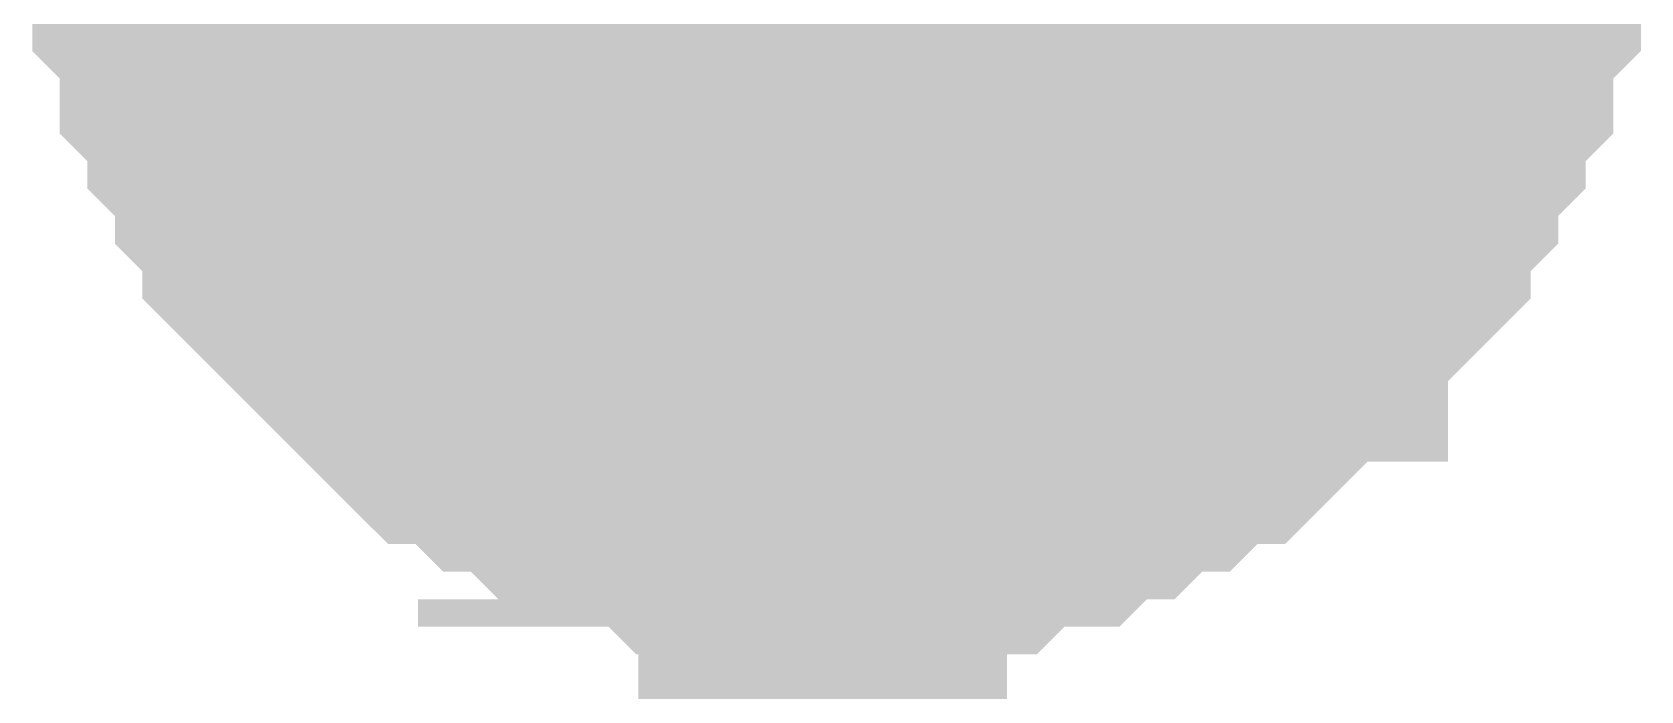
# Model space of a CAD drawing. Header units: millimetres. Extents: x 0 to 800, y 0 to 567.
# Drawn here: x 245.928 to 247.236, y 47.373 to 47.909 of the extents above; entities that cross this region are included whole.
import ezdxf

# ---------------------------------------------------------------- set-up
doc = ezdxf.new("R2010")
doc.units = ezdxf.units.MM
doc.layers.add('Sheet', color=255, linetype='Continuous')

msp = doc.modelspace()

# ---------------------------------------------------------------- linework, layer by layer
at = {"layer": 'Sheet', "const_width": 0.508}
for points in [[(246.314, 48.138, 1), (246.822, 48.138, 1)], [(246.314, 48.0739, 1), (246.822, 48.0739, 1)]]:
    msp.add_lwpolyline(points, format="xyb", close=True, dxfattribs=at)
at = {"layer": 'Sheet'}
for points, const_width in [([(246.5706, 47.6198), (246.5482, 47.6198), (246.5258, 47.6198), (246.5034, 47.6198), (246.481, 47.6198), (246.4586, 47.6422), (246.4362, 47.6422), (246.3914, 47.6422), (246.3914, 47.6646), (246.369, 47.6646), (246.3466, 47.687), (246.3242, 47.687), (246.3018, 47.7094), (246.2794, 47.7094), (246.257, 47.7318), (246.2346, 47.7542), (246.2122, 47.7766), (246.2122, 47.7766), (246.1898, 47.799), (246.1674, 47.8214), (246.1674, 47.8438), (246.145, 47.8662), (246.145, 47.8886), (246.1226, 47.911), (246.1226, 47.9334), (246.1002, 47.9558), (246.1002, 47.9782), (246.1002, 48.0006), (246.0778, 48.023), (246.0778, 48.0454), (246.0778, 48.0902)], 0.2997), ([(246.5706, 47.6198), (246.5482, 47.6198), (246.5258, 47.6198), (246.5034, 47.6198), (246.481, 47.6198), (246.4586, 47.6422), (246.4362, 47.6422), (246.3914, 47.6422), (246.3914, 47.6646), (246.369, 47.6646), (246.3466, 47.687), (246.3242, 47.687), (246.3018, 47.7094), (246.2794, 47.7094), (246.257, 47.7318), (246.2346, 47.7542), (246.2122, 47.7766), (246.2122, 47.7766), (246.1898, 47.799), (246.1674, 47.8214), (246.1674, 47.8438), (246.145, 47.8662), (246.145, 47.8886), (246.1226, 47.911), (246.1226, 47.9334), (246.1002, 47.9558), (246.1002, 47.9782), (246.1002, 48.0006), (246.0778, 48.023), (246.0778, 48.0454), (246.0778, 48.0902)], 0.2997), ([(246.5706, 47.6198), (246.5482, 47.6198), (246.5258, 47.6198), (246.5034, 47.6198), (246.481, 47.6198), (246.4586, 47.6422), (246.4362, 47.6422), (246.3914, 47.6422), (246.3914, 47.6646), (246.369, 47.6646), (246.3466, 47.687), (246.3242, 47.687), (246.3018, 47.7094), (246.2794, 47.7094), (246.257, 47.7318), (246.2346, 47.7542), (246.2122, 47.7766), (246.2122, 47.7766), (246.1898, 47.799), (246.1674, 47.8214), (246.1674, 47.8438), (246.145, 47.8662), (246.145, 47.8886), (246.1226, 47.911), (246.1226, 47.9334), (246.1002, 47.9558), (246.1002, 47.9782), (246.1002, 48.0006), (246.0778, 48.023), (246.0778, 48.0454), (246.0778, 48.0902)], 0.2997), ([(246.5706, 47.6198), (246.5482, 47.6198), (246.5258, 47.6198), (246.5034, 47.6198), (246.481, 47.6198), (246.4586, 47.6422), (246.4362, 47.6422), (246.3914, 47.6422), (246.3914, 47.6646), (246.369, 47.6646), (246.3466, 47.687), (246.3242, 47.687), (246.3018, 47.7094), (246.2794, 47.7094), (246.257, 47.7318), (246.2346, 47.7542), (246.2122, 47.7766), (246.2122, 47.7766), (246.1898, 47.799), (246.1674, 47.8214), (246.1674, 47.8438), (246.145, 47.8662), (246.145, 47.8886), (246.1226, 47.911), (246.1226, 47.9334), (246.1002, 47.9558), (246.1002, 47.9782), (246.1002, 48.0006), (246.0778, 48.023), (246.0778, 48.0454), (246.0778, 48.0902)], 0.2997), ([(247.0858, 48.0902), (247.0858, 48.0454), (247.0858, 48.023), (247.0634, 48.0006), (247.0634, 47.9782), (247.0634, 47.9558), (247.041, 47.9334), (247.041, 47.911), (247.0186, 47.8886), (247.0186, 47.8662), (246.9962, 47.8438), (246.9962, 47.8214), (246.9738, 47.799), (246.9514, 47.7766), (246.929, 47.7766), (246.929, 47.7542), (246.9066, 47.7318), (246.8842, 47.7094), (246.8618, 47.7094), (246.8394, 47.687), (246.817, 47.687), (246.7946, 47.6646), (246.7722, 47.6646), (246.7498, 47.6422), (246.7274, 47.6422), (246.705, 47.6422), (246.6826, 47.6198), (246.6602, 47.6198), (246.6154, 47.6198), (246.593, 47.6198), (246.5706, 47.6198)], 0.2997), ([(247.0858, 48.0902), (247.0858, 48.0454), (247.0858, 48.023), (247.0634, 48.0006), (247.0634, 47.9782), (247.0634, 47.9558), (247.041, 47.9334), (247.041, 47.911), (247.0186, 47.8886), (247.0186, 47.8662), (246.9962, 47.8438), (246.9962, 47.8214), (246.9738, 47.799), (246.9514, 47.7766), (246.929, 47.7766), (246.929, 47.7542), (246.9066, 47.7318), (246.8842, 47.7094), (246.8618, 47.7094), (246.8394, 47.687), (246.817, 47.687), (246.7946, 47.6646), (246.7722, 47.6646), (246.7498, 47.6422), (246.7274, 47.6422), (246.705, 47.6422), (246.6826, 47.6198), (246.6602, 47.6198), (246.6154, 47.6198), (246.593, 47.6198), (246.5706, 47.6198)], 0.2997), ([(247.0858, 48.0902), (247.0858, 48.0454), (247.0858, 48.023), (247.0634, 48.0006), (247.0634, 47.9782), (247.0634, 47.9558), (247.041, 47.9334), (247.041, 47.911), (247.0186, 47.8886), (247.0186, 47.8662), (246.9962, 47.8438), (246.9962, 47.8214), (246.9738, 47.799), (246.9514, 47.7766), (246.929, 47.7766), (246.929, 47.7542), (246.9066, 47.7318), (246.8842, 47.7094), (246.8618, 47.7094), (246.8394, 47.687), (246.817, 47.687), (246.7946, 47.6646), (246.7722, 47.6646), (246.7498, 47.6422), (246.7274, 47.6422), (246.705, 47.6422), (246.6826, 47.6198), (246.6602, 47.6198), (246.6154, 47.6198), (246.593, 47.6198), (246.5706, 47.6198)], 0.2997), ([(247.0858, 48.0902), (247.0858, 48.0454), (247.0858, 48.023), (247.0634, 48.0006), (247.0634, 47.9782), (247.0634, 47.9558), (247.041, 47.9334), (247.041, 47.911), (247.0186, 47.8886), (247.0186, 47.8662), (246.9962, 47.8438), (246.9962, 47.8214), (246.9738, 47.799), (246.9514, 47.7766), (246.929, 47.7766), (246.929, 47.7542), (246.9066, 47.7318), (246.8842, 47.7094), (246.8618, 47.7094), (246.8394, 47.687), (246.817, 47.687), (246.7946, 47.6646), (246.7722, 47.6646), (246.7498, 47.6422), (246.7274, 47.6422), (246.705, 47.6422), (246.6826, 47.6198), (246.6602, 47.6198), (246.6154, 47.6198), (246.593, 47.6198), (246.5706, 47.6198)], 0.2997), ([(246.5706, 47.5526), (246.5482, 47.5526), (246.5258, 47.5526), (246.5034, 47.5526), (246.481, 47.5526), (246.4586, 47.575), (246.4362, 47.575), (246.3914, 47.575), (246.3914, 47.5974), (246.369, 47.5974), (246.3466, 47.6198), (246.3242, 47.6198), (246.3018, 47.6422), (246.2794, 47.6422), (246.257, 47.6646), (246.2346, 47.687), (246.2122, 47.7094), (246.2122, 47.7094), (246.1898, 47.7318), (246.1674, 47.7542), (246.1674, 47.7766), (246.145, 47.799), (246.145, 47.8214), (246.1226, 47.8438), (246.1226, 47.8662), (246.1002, 47.8886), (246.1002, 47.911), (246.1002, 47.9334), (246.0778, 47.9558), (246.0778, 47.9782), (246.0778, 48.023), (246.0778, 48.0454), (246.0778, 48.0678)], 0.2997), ([(246.5706, 47.5526), (246.5482, 47.5526), (246.5258, 47.5526), (246.5034, 47.5526), (246.481, 47.5526), (246.4586, 47.575), (246.4362, 47.575), (246.3914, 47.575), (246.3914, 47.5974), (246.369, 47.5974), (246.3466, 47.6198), (246.3242, 47.6198), (246.3018, 47.6422), (246.2794, 47.6422), (246.257, 47.6646), (246.2346, 47.687), (246.2122, 47.7094), (246.2122, 47.7094), (246.1898, 47.7318), (246.1674, 47.7542), (246.1674, 47.7766), (246.145, 47.799), (246.145, 47.8214), (246.1226, 47.8438), (246.1226, 47.8662), (246.1002, 47.8886), (246.1002, 47.911), (246.1002, 47.9334), (246.0778, 47.9558), (246.0778, 47.9782), (246.0778, 48.023), (246.0778, 48.0454), (246.0778, 48.0678)], 0.2997), ([(246.5706, 47.5526), (246.5482, 47.5526), (246.5258, 47.5526), (246.5034, 47.5526), (246.481, 47.5526), (246.4586, 47.575), (246.4362, 47.575), (246.3914, 47.575), (246.3914, 47.5974), (246.369, 47.5974), (246.3466, 47.6198), (246.3242, 47.6198), (246.3018, 47.6422), (246.2794, 47.6422), (246.257, 47.6646), (246.2346, 47.687), (246.2122, 47.7094), (246.2122, 47.7094), (246.1898, 47.7318), (246.1674, 47.7542), (246.1674, 47.7766), (246.145, 47.799), (246.145, 47.8214), (246.1226, 47.8438), (246.1226, 47.8662), (246.1002, 47.8886), (246.1002, 47.911), (246.1002, 47.9334), (246.0778, 47.9558), (246.0778, 47.9782), (246.0778, 48.023), (246.0778, 48.0454), (246.0778, 48.0678)], 0.2997), ([(246.5706, 47.5526), (246.5482, 47.5526), (246.5258, 47.5526), (246.5034, 47.5526), (246.481, 47.5526), (246.4586, 47.575), (246.4362, 47.575), (246.3914, 47.575), (246.3914, 47.5974), (246.369, 47.5974), (246.3466, 47.6198), (246.3242, 47.6198), (246.3018, 47.6422), (246.2794, 47.6422), (246.257, 47.6646), (246.2346, 47.687), (246.2122, 47.7094), (246.2122, 47.7094), (246.1898, 47.7318), (246.1674, 47.7542), (246.1674, 47.7766), (246.145, 47.799), (246.145, 47.8214), (246.1226, 47.8438), (246.1226, 47.8662), (246.1002, 47.8886), (246.1002, 47.911), (246.1002, 47.9334), (246.0778, 47.9558), (246.0778, 47.9782), (246.0778, 48.023), (246.0778, 48.0454), (246.0778, 48.0678)], 0.2997), ([(246.5706, 47.5526), (246.5482, 47.5526), (246.5258, 47.5526), (246.5034, 47.5526), (246.481, 47.5526), (246.4586, 47.575), (246.4362, 47.575), (246.3914, 47.575), (246.3914, 47.5974), (246.369, 47.5974), (246.3466, 47.6198), (246.3242, 47.6198), (246.3018, 47.6422), (246.2794, 47.6422), (246.257, 47.6646), (246.2346, 47.687), (246.2122, 47.7094), (246.2122, 47.7094), (246.1898, 47.7318), (246.1674, 47.7542), (246.1674, 47.7766), (246.145, 47.799), (246.145, 47.8214), (246.1226, 47.8438), (246.1226, 47.8662), (246.1002, 47.8886), (246.1002, 47.911), (246.1002, 47.9334), (246.0778, 47.9558), (246.0778, 47.9782), (246.0778, 48.023), (246.0778, 48.0454), (246.0778, 48.0678)], 0.2997), ([(246.5706, 47.5526), (246.5482, 47.5526), (246.5258, 47.5526), (246.5034, 47.5526), (246.481, 47.5526), (246.4586, 47.575), (246.4362, 47.575), (246.3914, 47.575), (246.3914, 47.5974), (246.369, 47.5974), (246.3466, 47.6198), (246.3242, 47.6198), (246.3018, 47.6422), (246.2794, 47.6422), (246.257, 47.6646), (246.2346, 47.687), (246.2122, 47.7094), (246.2122, 47.7094), (246.1898, 47.7318), (246.1674, 47.7542), (246.1674, 47.7766), (246.145, 47.799), (246.145, 47.8214), (246.1226, 47.8438), (246.1226, 47.8662), (246.1002, 47.8886), (246.1002, 47.911), (246.1002, 47.9334), (246.0778, 47.9558), (246.0778, 47.9782), (246.0778, 48.023), (246.0778, 48.0454), (246.0778, 48.0678)], 0.2997), ([(246.5706, 38.4811), (246.5706, 48.0678)], 0.2997), ([(247.0858, 48.0678), (247.0858, 48.0454), (247.0858, 48.023), (247.0858, 47.9782), (247.0858, 47.9558), (247.0634, 47.9334), (247.0634, 47.911), (247.0634, 47.8886), (247.041, 47.8662), (247.041, 47.8438), (247.0186, 47.8214), (247.0186, 47.799), (246.9962, 47.7766), (246.9962, 47.7542), (246.9738, 47.7318), (246.9514, 47.7094), (246.929, 47.7094), (246.929, 47.687), (246.9066, 47.6646), (246.8842, 47.6422), (246.8618, 47.6422), (246.8394, 47.6198), (246.817, 47.6198), (246.7946, 47.5974), (246.7722, 47.5974), (246.7498, 47.575), (246.7274, 47.575), (246.705, 47.575), (246.6826, 47.5526), (246.6602, 47.5526), (246.6154, 47.5526), (246.593, 47.5526), (246.5706, 47.5526)], 0.2997), ([(247.0858, 48.0678), (247.0858, 48.0454), (247.0858, 48.023), (247.0858, 47.9782), (247.0858, 47.9558), (247.0634, 47.9334), (247.0634, 47.911), (247.0634, 47.8886), (247.041, 47.8662), (247.041, 47.8438), (247.0186, 47.8214), (247.0186, 47.799), (246.9962, 47.7766), (246.9962, 47.7542), (246.9738, 47.7318), (246.9514, 47.7094), (246.929, 47.7094), (246.929, 47.687), (246.9066, 47.6646), (246.8842, 47.6422), (246.8618, 47.6422), (246.8394, 47.6198), (246.817, 47.6198), (246.7946, 47.5974), (246.7722, 47.5974), (246.7498, 47.575), (246.7274, 47.575), (246.705, 47.575), (246.6826, 47.5526), (246.6602, 47.5526), (246.6154, 47.5526), (246.593, 47.5526), (246.5706, 47.5526)], 0.2997), ([(247.0858, 48.0678), (247.0858, 48.0454), (247.0858, 48.023), (247.0858, 47.9782), (247.0858, 47.9558), (247.0634, 47.9334), (247.0634, 47.911), (247.0634, 47.8886), (247.041, 47.8662), (247.041, 47.8438), (247.0186, 47.8214), (247.0186, 47.799), (246.9962, 47.7766), (246.9962, 47.7542), (246.9738, 47.7318), (246.9514, 47.7094), (246.929, 47.7094), (246.929, 47.687), (246.9066, 47.6646), (246.8842, 47.6422), (246.8618, 47.6422), (246.8394, 47.6198), (246.817, 47.6198), (246.7946, 47.5974), (246.7722, 47.5974), (246.7498, 47.575), (246.7274, 47.575), (246.705, 47.575), (246.6826, 47.5526), (246.6602, 47.5526), (246.6154, 47.5526), (246.593, 47.5526), (246.5706, 47.5526)], 0.2997), ([(247.0858, 48.0678), (247.0858, 48.0454), (247.0858, 48.023), (247.0858, 47.9782), (247.0858, 47.9558), (247.0634, 47.9334), (247.0634, 47.911), (247.0634, 47.8886), (247.041, 47.8662), (247.041, 47.8438), (247.0186, 47.8214), (247.0186, 47.799), (246.9962, 47.7766), (246.9962, 47.7542), (246.9738, 47.7318), (246.9514, 47.7094), (246.929, 47.7094), (246.929, 47.687), (246.9066, 47.6646), (246.8842, 47.6422), (246.8618, 47.6422), (246.8394, 47.6198), (246.817, 47.6198), (246.7946, 47.5974), (246.7722, 47.5974), (246.7498, 47.575), (246.7274, 47.575), (246.705, 47.575), (246.6826, 47.5526), (246.6602, 47.5526), (246.6154, 47.5526), (246.593, 47.5526), (246.5706, 47.5526)], 0.2997), ([(247.0858, 48.0678), (247.0858, 48.0454), (247.0858, 48.023), (247.0858, 47.9782), (247.0858, 47.9558), (247.0634, 47.9334), (247.0634, 47.911), (247.0634, 47.8886), (247.041, 47.8662), (247.041, 47.8438), (247.0186, 47.8214), (247.0186, 47.799), (246.9962, 47.7766), (246.9962, 47.7542), (246.9738, 47.7318), (246.9514, 47.7094), (246.929, 47.7094), (246.929, 47.687), (246.9066, 47.6646), (246.8842, 47.6422), (246.8618, 47.6422), (246.8394, 47.6198), (246.817, 47.6198), (246.7946, 47.5974), (246.7722, 47.5974), (246.7498, 47.575), (246.7274, 47.575), (246.705, 47.575), (246.6826, 47.5526), (246.6602, 47.5526), (246.6154, 47.5526), (246.593, 47.5526), (246.5706, 47.5526)], 0.2997), ([(247.0858, 48.0678), (247.0858, 48.0454), (247.0858, 48.023), (247.0858, 47.9782), (247.0858, 47.9558), (247.0634, 47.9334), (247.0634, 47.911), (247.0634, 47.8886), (247.041, 47.8662), (247.041, 47.8438), (247.0186, 47.8214), (247.0186, 47.799), (246.9962, 47.7766), (246.9962, 47.7542), (246.9738, 47.7318), (246.9514, 47.7094), (246.929, 47.7094), (246.929, 47.687), (246.9066, 47.6646), (246.8842, 47.6422), (246.8618, 47.6422), (246.8394, 47.6198), (246.817, 47.6198), (246.7946, 47.5974), (246.7722, 47.5974), (246.7498, 47.575), (246.7274, 47.575), (246.705, 47.575), (246.6826, 47.5526), (246.6602, 47.5526), (246.6154, 47.5526), (246.593, 47.5526), (246.5706, 47.5526)], 0.2997), ([(246.5706, 47.5526), (246.5482, 47.5526), (246.5258, 47.5526), (246.5034, 47.5526), (246.481, 47.5526), (246.4586, 47.575), (246.4362, 47.575), (246.3914, 47.575), (246.3914, 47.5974), (246.369, 47.5974), (246.3466, 47.6198), (246.3242, 47.6198), (246.3018, 47.6422), (246.2794, 47.6422), (246.257, 47.6646), (246.2346, 47.687), (246.2122, 47.7094), (246.2122, 47.7094), (246.1898, 47.7318), (246.1674, 47.7542), (246.1674, 47.7766), (246.145, 47.799), (246.145, 47.8214), (246.1226, 47.8438), (246.1226, 47.8662), (246.1002, 47.8886), (246.1002, 47.911), (246.1002, 47.9334), (246.0778, 47.9558), (246.0778, 47.9782)], 0.0991), ([(246.5706, 47.5526), (246.5482, 47.5526), (246.5258, 47.5526), (246.5034, 47.5526), (246.481, 47.5526), (246.4586, 47.575), (246.4362, 47.575), (246.3914, 47.575), (246.3914, 47.5974), (246.369, 47.5974), (246.3466, 47.6198), (246.3242, 47.6198), (246.3018, 47.6422), (246.2794, 47.6422), (246.257, 47.6646), (246.2346, 47.687), (246.2122, 47.7094), (246.2122, 47.7094), (246.1898, 47.7318), (246.1674, 47.7542), (246.1674, 47.7766), (246.145, 47.799), (246.145, 47.8214), (246.1226, 47.8438), (246.1226, 47.8662), (246.1002, 47.8886), (246.1002, 47.911), (246.1002, 47.9334), (246.0778, 47.9558), (246.0778, 47.9782)], 0.0991), ([(246.5706, 47.5526), (246.5482, 47.5526), (246.5258, 47.5526), (246.5034, 47.5526), (246.481, 47.5526), (246.4586, 47.575), (246.4362, 47.575), (246.3914, 47.575), (246.3914, 47.5974), (246.369, 47.5974), (246.3466, 47.6198), (246.3242, 47.6198), (246.3018, 47.6422), (246.2794, 47.6422), (246.257, 47.6646), (246.2346, 47.687), (246.2122, 47.7094), (246.2122, 47.7094), (246.1898, 47.7318), (246.1674, 47.7542), (246.1674, 47.7766), (246.145, 47.799), (246.145, 47.8214), (246.1226, 47.8438), (246.1226, 47.8662), (246.1002, 47.8886), (246.1002, 47.911), (246.1002, 47.9334), (246.0778, 47.9558), (246.0778, 47.9782)], 0.0991), ([(246.5706, 47.5526), (246.5482, 47.5526), (246.5258, 47.5526), (246.5034, 47.5526), (246.481, 47.5526), (246.4586, 47.575), (246.4362, 47.575), (246.3914, 47.575), (246.3914, 47.5974), (246.369, 47.5974), (246.3466, 47.6198), (246.3242, 47.6198), (246.3018, 47.6422), (246.2794, 47.6422), (246.257, 47.6646), (246.2346, 47.687), (246.2122, 47.7094), (246.2122, 47.7094), (246.1898, 47.7318), (246.1674, 47.7542), (246.1674, 47.7766), (246.145, 47.799), (246.145, 47.8214), (246.1226, 47.8438), (246.1226, 47.8662), (246.1002, 47.8886), (246.1002, 47.911), (246.1002, 47.9334), (246.0778, 47.9558), (246.0778, 47.9782)], 0.0991), ([(246.5706, 47.5526), (246.5482, 47.5526), (246.5258, 47.5526), (246.5034, 47.5526), (246.481, 47.5526), (246.4586, 47.575), (246.4362, 47.575), (246.3914, 47.575), (246.3914, 47.5974), (246.369, 47.5974), (246.3466, 47.6198), (246.3242, 47.6198), (246.3018, 47.6422), (246.2794, 47.6422), (246.257, 47.6646), (246.2346, 47.687), (246.2122, 47.7094), (246.2122, 47.7094), (246.1898, 47.7318), (246.1674, 47.7542), (246.1674, 47.7766), (246.145, 47.799), (246.145, 47.8214), (246.1226, 47.8438), (246.1226, 47.8662), (246.1002, 47.8886), (246.1002, 47.911), (246.1002, 47.9334), (246.0778, 47.9558), (246.0778, 47.9782)], 0.0991), ([(246.5706, 47.5526), (246.5482, 47.5526), (246.5258, 47.5526), (246.5034, 47.5526), (246.481, 47.5526), (246.4586, 47.575), (246.4362, 47.575), (246.3914, 47.575), (246.3914, 47.5974), (246.369, 47.5974), (246.3466, 47.6198), (246.3242, 47.6198), (246.3018, 47.6422), (246.2794, 47.6422), (246.257, 47.6646), (246.2346, 47.687), (246.2122, 47.7094), (246.2122, 47.7094), (246.1898, 47.7318), (246.1674, 47.7542), (246.1674, 47.7766), (246.145, 47.799), (246.145, 47.8214), (246.1226, 47.8438), (246.1226, 47.8662), (246.1002, 47.8886), (246.1002, 47.911), (246.1002, 47.9334), (246.0778, 47.9558), (246.0778, 47.9782)], 0.0991), ([(246.5706, 47.6198), (246.5482, 47.6198), (246.5258, 47.6198), (246.5034, 47.6198), (246.481, 47.6198), (246.4586, 47.6422), (246.4362, 47.6422), (246.3914, 47.6422), (246.3914, 47.6646), (246.369, 47.6646), (246.3466, 47.687), (246.3242, 47.687), (246.3018, 47.7094), (246.2794, 47.7094), (246.257, 47.7318), (246.2346, 47.7542), (246.2122, 47.7766), (246.2122, 47.7766), (246.1898, 47.799), (246.1674, 47.8214), (246.1674, 47.8438), (246.145, 47.8662), (246.145, 47.8886), (246.1226, 47.911), (246.1226, 47.9334), (246.1002, 47.9558), (246.1002, 47.9782)], 0.0991), ([(246.5706, 47.6198), (246.5482, 47.6198), (246.5258, 47.6198), (246.5034, 47.6198), (246.481, 47.6198), (246.4586, 47.6422), (246.4362, 47.6422), (246.3914, 47.6422), (246.3914, 47.6646), (246.369, 47.6646), (246.3466, 47.687), (246.3242, 47.687), (246.3018, 47.7094), (246.2794, 47.7094), (246.257, 47.7318), (246.2346, 47.7542), (246.2122, 47.7766), (246.2122, 47.7766), (246.1898, 47.799), (246.1674, 47.8214), (246.1674, 47.8438), (246.145, 47.8662), (246.145, 47.8886), (246.1226, 47.911), (246.1226, 47.9334), (246.1002, 47.9558), (246.1002, 47.9782)], 0.0991), ([(246.5706, 47.6198), (246.5482, 47.6198), (246.5258, 47.6198), (246.5034, 47.6198), (246.481, 47.6198), (246.4586, 47.6422), (246.4362, 47.6422), (246.3914, 47.6422), (246.3914, 47.6646), (246.369, 47.6646), (246.3466, 47.687), (246.3242, 47.687), (246.3018, 47.7094), (246.2794, 47.7094), (246.257, 47.7318), (246.2346, 47.7542), (246.2122, 47.7766), (246.2122, 47.7766), (246.1898, 47.799), (246.1674, 47.8214), (246.1674, 47.8438), (246.145, 47.8662), (246.145, 47.8886), (246.1226, 47.911), (246.1226, 47.9334), (246.1002, 47.9558), (246.1002, 47.9782)], 0.0991), ([(246.5706, 47.6198), (246.5482, 47.6198), (246.5258, 47.6198), (246.5034, 47.6198), (246.481, 47.6198), (246.4586, 47.6422), (246.4362, 47.6422), (246.3914, 47.6422), (246.3914, 47.6646), (246.369, 47.6646), (246.3466, 47.687), (246.3242, 47.687), (246.3018, 47.7094), (246.2794, 47.7094), (246.257, 47.7318), (246.2346, 47.7542), (246.2122, 47.7766), (246.2122, 47.7766), (246.1898, 47.799), (246.1674, 47.8214), (246.1674, 47.8438), (246.145, 47.8662), (246.145, 47.8886), (246.1226, 47.911), (246.1226, 47.9334), (246.1002, 47.9558), (246.1002, 47.9782)], 0.0991), ([(247.0858, 47.9782), (247.0858, 47.9558), (247.0634, 47.9334), (247.0634, 47.911), (247.0634, 47.8886), (247.041, 47.8662), (247.041, 47.8438), (247.0186, 47.8214), (247.0186, 47.799), (246.9962, 47.7766), (246.9962, 47.7542), (246.9738, 47.7318), (246.9514, 47.7094), (246.929, 47.7094), (246.929, 47.687), (246.9066, 47.6646), (246.8842, 47.6422), (246.8618, 47.6422), (246.8394, 47.6198), (246.817, 47.6198), (246.7946, 47.5974), (246.7722, 47.5974), (246.7498, 47.575), (246.7274, 47.575), (246.705, 47.575), (246.6826, 47.5526), (246.6602, 47.5526), (246.6154, 47.5526), (246.593, 47.5526), (246.5706, 47.5526)], 0.0991), ([(247.0858, 47.9782), (247.0858, 47.9558), (247.0634, 47.9334), (247.0634, 47.911), (247.0634, 47.8886), (247.041, 47.8662), (247.041, 47.8438), (247.0186, 47.8214), (247.0186, 47.799), (246.9962, 47.7766), (246.9962, 47.7542), (246.9738, 47.7318), (246.9514, 47.7094), (246.929, 47.7094), (246.929, 47.687), (246.9066, 47.6646), (246.8842, 47.6422), (246.8618, 47.6422), (246.8394, 47.6198), (246.817, 47.6198), (246.7946, 47.5974), (246.7722, 47.5974), (246.7498, 47.575), (246.7274, 47.575), (246.705, 47.575), (246.6826, 47.5526), (246.6602, 47.5526), (246.6154, 47.5526), (246.593, 47.5526), (246.5706, 47.5526)], 0.0991), ([(247.0634, 47.9782), (247.0634, 47.9558), (247.041, 47.9334), (247.041, 47.911), (247.0186, 47.8886), (247.0186, 47.8662), (246.9962, 47.8438), (246.9962, 47.8214), (246.9738, 47.799), (246.9514, 47.7766), (246.929, 47.7766), (246.929, 47.7542), (246.9066, 47.7318), (246.8842, 47.7094), (246.8618, 47.7094), (246.8394, 47.687), (246.817, 47.687), (246.7946, 47.6646), (246.7722, 47.6646), (246.7498, 47.6422), (246.7274, 47.6422), (246.705, 47.6422), (246.6826, 47.6198), (246.6602, 47.6198), (246.6154, 47.6198), (246.593, 47.6198), (246.5706, 47.6198)], 0.0991), ([(247.0634, 47.9782), (247.0634, 47.9558), (247.041, 47.9334), (247.041, 47.911), (247.0186, 47.8886), (247.0186, 47.8662), (246.9962, 47.8438), (246.9962, 47.8214), (246.9738, 47.799), (246.9514, 47.7766), (246.929, 47.7766), (246.929, 47.7542), (246.9066, 47.7318), (246.8842, 47.7094), (246.8618, 47.7094), (246.8394, 47.687), (246.817, 47.687), (246.7946, 47.6646), (246.7722, 47.6646), (246.7498, 47.6422), (246.7274, 47.6422), (246.705, 47.6422), (246.6826, 47.6198), (246.6602, 47.6198), (246.6154, 47.6198), (246.593, 47.6198), (246.5706, 47.6198)], 0.0991), ([(247.0858, 47.9782), (247.0858, 47.9558), (247.0634, 47.9334), (247.0634, 47.911), (247.0634, 47.8886), (247.041, 47.8662), (247.041, 47.8438), (247.0186, 47.8214), (247.0186, 47.799), (246.9962, 47.7766), (246.9962, 47.7542), (246.9738, 47.7318), (246.9514, 47.7094), (246.929, 47.7094), (246.929, 47.687), (246.9066, 47.6646), (246.8842, 47.6422), (246.8618, 47.6422), (246.8394, 47.6198), (246.817, 47.6198), (246.7946, 47.5974), (246.7722, 47.5974), (246.7498, 47.575), (246.7274, 47.575), (246.705, 47.575), (246.6826, 47.5526), (246.6602, 47.5526), (246.6154, 47.5526), (246.593, 47.5526), (246.5706, 47.5526)], 0.0991), ([(247.0858, 47.9782), (247.0858, 47.9558), (247.0634, 47.9334), (247.0634, 47.911), (247.0634, 47.8886), (247.041, 47.8662), (247.041, 47.8438), (247.0186, 47.8214), (247.0186, 47.799), (246.9962, 47.7766), (246.9962, 47.7542), (246.9738, 47.7318), (246.9514, 47.7094), (246.929, 47.7094), (246.929, 47.687), (246.9066, 47.6646), (246.8842, 47.6422), (246.8618, 47.6422), (246.8394, 47.6198), (246.817, 47.6198), (246.7946, 47.5974), (246.7722, 47.5974), (246.7498, 47.575), (246.7274, 47.575), (246.705, 47.575), (246.6826, 47.5526), (246.6602, 47.5526), (246.6154, 47.5526), (246.593, 47.5526), (246.5706, 47.5526)], 0.0991), ([(247.0858, 47.9782), (247.0858, 47.9558), (247.0634, 47.9334), (247.0634, 47.911), (247.0634, 47.8886), (247.041, 47.8662), (247.041, 47.8438), (247.0186, 47.8214), (247.0186, 47.799), (246.9962, 47.7766), (246.9962, 47.7542), (246.9738, 47.7318), (246.9514, 47.7094), (246.929, 47.7094), (246.929, 47.687), (246.9066, 47.6646), (246.8842, 47.6422), (246.8618, 47.6422), (246.8394, 47.6198), (246.817, 47.6198), (246.7946, 47.5974), (246.7722, 47.5974), (246.7498, 47.575), (246.7274, 47.575), (246.705, 47.575), (246.6826, 47.5526), (246.6602, 47.5526), (246.6154, 47.5526), (246.593, 47.5526), (246.5706, 47.5526)], 0.0991), ([(247.0634, 47.9782), (247.0634, 47.9558), (247.041, 47.9334), (247.041, 47.911), (247.0186, 47.8886), (247.0186, 47.8662), (246.9962, 47.8438), (246.9962, 47.8214), (246.9738, 47.799), (246.9514, 47.7766), (246.929, 47.7766), (246.929, 47.7542), (246.9066, 47.7318), (246.8842, 47.7094), (246.8618, 47.7094), (246.8394, 47.687), (246.817, 47.687), (246.7946, 47.6646), (246.7722, 47.6646), (246.7498, 47.6422), (246.7274, 47.6422), (246.705, 47.6422), (246.6826, 47.6198), (246.6602, 47.6198), (246.6154, 47.6198), (246.593, 47.6198), (246.5706, 47.6198)], 0.0991), ([(247.0634, 47.9782), (247.0634, 47.9558), (247.041, 47.9334), (247.041, 47.911), (247.0186, 47.8886), (247.0186, 47.8662), (246.9962, 47.8438), (246.9962, 47.8214), (246.9738, 47.799), (246.9514, 47.7766), (246.929, 47.7766), (246.929, 47.7542), (246.9066, 47.7318), (246.8842, 47.7094), (246.8618, 47.7094), (246.8394, 47.687), (246.817, 47.687), (246.7946, 47.6646), (246.7722, 47.6646), (246.7498, 47.6422), (246.7274, 47.6422), (246.705, 47.6422), (246.6826, 47.6198), (246.6602, 47.6198), (246.6154, 47.6198), (246.593, 47.6198), (246.5706, 47.6198)], 0.0991), ([(247.0858, 47.9782), (247.0858, 47.9558), (247.0634, 47.9334), (247.0634, 47.911), (247.0634, 47.8886), (247.041, 47.8662), (247.041, 47.8438), (247.0186, 47.8214), (247.0186, 47.799), (246.9962, 47.7766), (246.9962, 47.7542), (246.9738, 47.7318), (246.9514, 47.7094), (246.929, 47.7094), (246.929, 47.687), (246.9066, 47.6646), (246.8842, 47.6422), (246.8618, 47.6422), (246.8394, 47.6198), (246.817, 47.6198), (246.7946, 47.5974), (246.7722, 47.5974), (246.7498, 47.575), (246.7274, 47.575), (246.705, 47.575), (246.6826, 47.5526), (246.6602, 47.5526), (246.6154, 47.5526), (246.593, 47.5526), (246.5706, 47.5526)], 0.0991)]:
    msp.add_lwpolyline(points, dxfattribs=dict(at, const_width=const_width))

doc.saveas('drawing.dxf')
